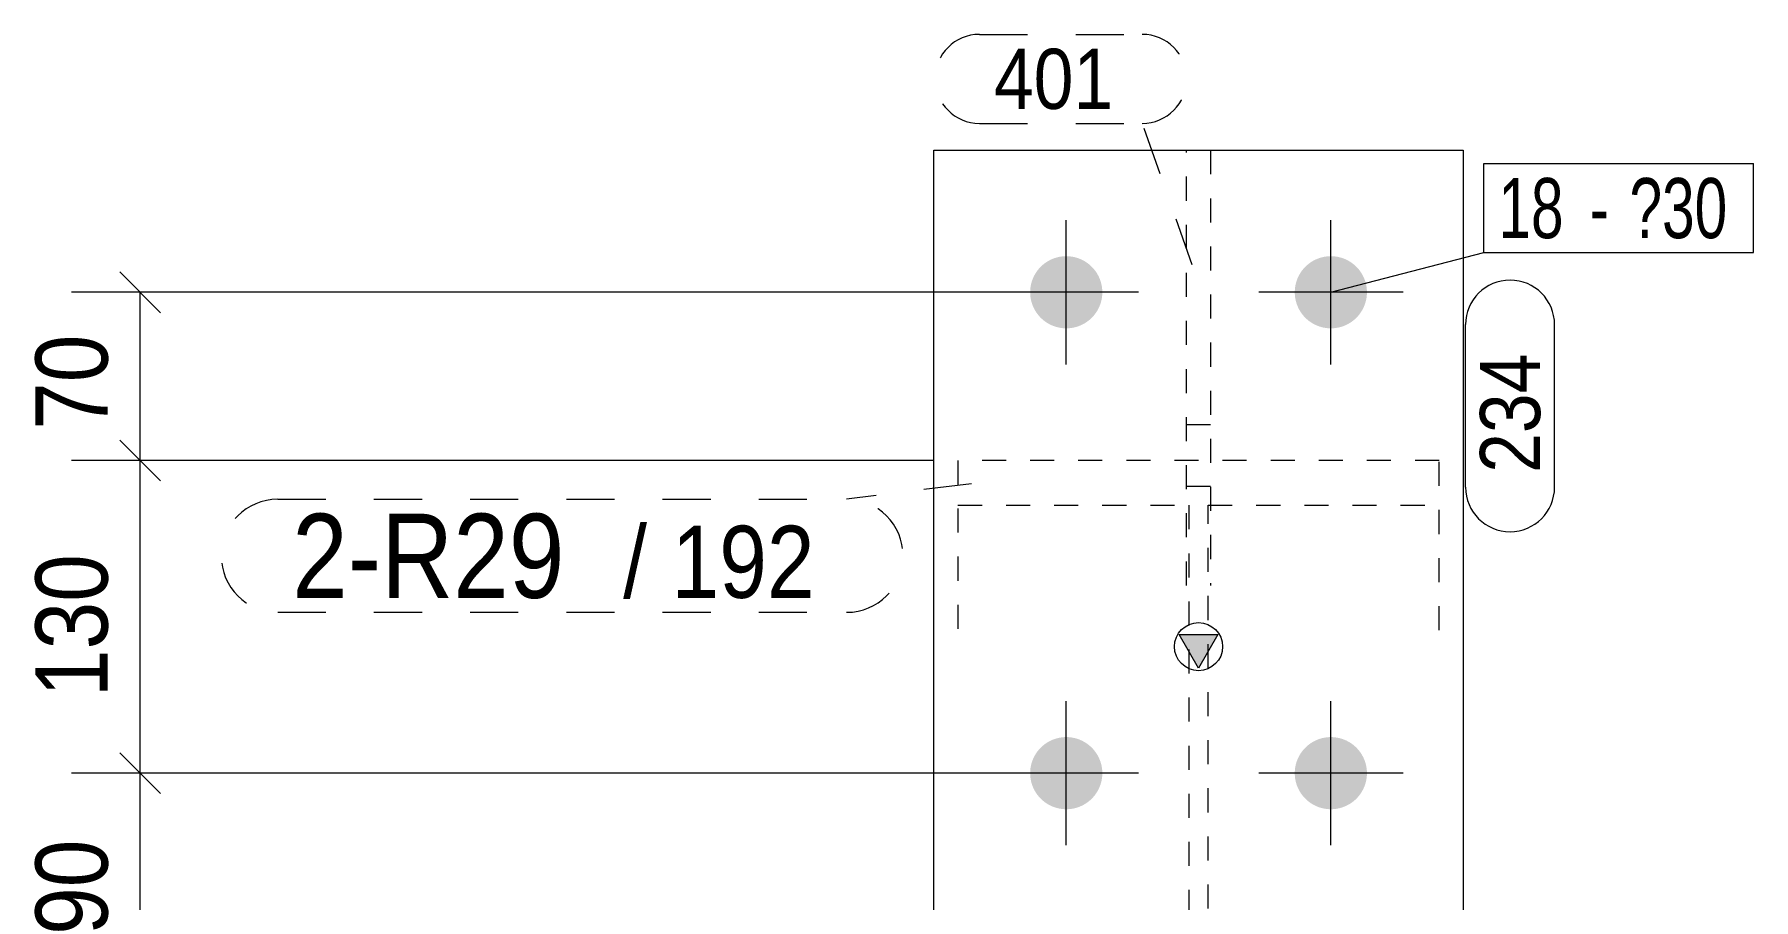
# Model space of a CAD drawing. Header units: millimetres. Extents: x 2 to 1174, y 1 to 825.
# Drawn here: x 245.4 to 316.9, y 165.3 to 201.3 of the extents above; entities that cross this region are included whole.
import ezdxf

# ---------------------------------------------------------------- set-up
doc = ezdxf.new("R2010")
doc.units = ezdxf.units.MM
for name, pattern in [('XKITLINE00', [0]), ('XKITLINE01', [4, 1, -1, 1, -1]), ('XKITLINE02', [4, 2, -2])]:
    doc.linetypes.add(name, pattern=pattern)
for name, color, linetype, lineweight in [('Bolt', 3, 'Continuous', 0), ('BoltMark', 7, 'Continuous', 0), ('Dimensions', 7, 'Continuous', 0), ('Part', 2, 'Continuous', 0), ('PartMark', 7, 'Continuous', 0)]:
    doc.layers.add(name, color=color, linetype=linetype, lineweight=lineweight)
doc.styles.add('ARIAL', font='ARIAL.TTF')
doc.styles.add('ARIAL_NARROW', font='ARIALN.TTF')

# ---------------------------------------------------------------- blocks, each defined once
blk = doc.blocks.new('*A254')
at = {"layer": 'Bolt'}
for points in [[(286.809, 190.609), (286.81, 190.646), (286.812, 190.683), (286.815, 190.72), (286.819, 190.756), (286.824, 190.793), (286.83, 190.829), (286.837, 190.865), (286.845, 190.901), (286.853, 190.937), (286.863, 190.973), (286.873, 191.008), (286.884, 191.043), (286.896, 191.078), (286.909, 191.112), (286.922, 191.147), (286.937, 191.18), (286.952, 191.214), (286.968, 191.247), (286.985, 191.28), (287.003, 191.312), (287.022, 191.344), (287.041, 191.375), (287.061, 191.406), (287.082, 191.436), (287.103, 191.466), (287.126, 191.495), (287.149, 191.524), (287.172, 191.552), (287.197, 191.58), (287.222, 191.607), (287.248, 191.633), (287.274, 191.659), (287.301, 191.684), (287.328, 191.708), (287.357, 191.732), (287.385, 191.755), (287.415, 191.777), (287.445, 191.799), (287.475, 191.82), (287.506, 191.84), (287.537, 191.859), (287.569, 191.878), (287.601, 191.895), (287.634, 191.912), (287.667, 191.929), (287.7, 191.944), (287.734, 191.958), (287.768, 191.972), (287.803, 191.985), (287.838, 191.997), (287.873, 192.008), (287.908, 192.018), (287.944, 192.028), (287.98, 192.036), (288.016, 192.044), (288.052, 192.051), (288.088, 192.056), (288.125, 192.061), (288.161, 192.065), (288.198, 192.069), (288.235, 192.071), (288.271, 192.072), (288.308, 192.073), (288.345, 192.072), (288.382, 192.071), (288.419, 192.069), (288.455, 192.065), (288.492, 192.061), (288.528, 192.056), (288.565, 192.051), (288.601, 192.044), (288.637, 192.036), (288.673, 192.028), (288.708, 192.018), (288.744, 192.008), (288.779, 191.997), (288.814, 191.985), (288.848, 191.972), (288.882, 191.958), (288.916, 191.944), (288.95, 191.929), (288.983, 191.912), (289.015, 191.895), (289.048, 191.878), (289.079, 191.859), (289.111, 191.84), (289.142, 191.82), (289.172, 191.799), (289.202, 191.777), (289.231, 191.755), (289.26, 191.732), (289.288, 191.708), (289.316, 191.684), (289.343, 191.659), (289.369, 191.633), (289.395, 191.607), (289.42, 191.58), (289.444, 191.552), (289.468, 191.524), (289.491, 191.495), (289.513, 191.466), (289.535, 191.436), (289.555, 191.406), (289.575, 191.375), (289.595, 191.344), (289.613, 191.312), (289.631, 191.28), (289.648, 191.247), (289.664, 191.214), (289.68, 191.18), (289.694, 191.147), (289.708, 191.112), (289.721, 191.078), (289.733, 191.043), (289.744, 191.008), (289.754, 190.973), (289.763, 190.937), (289.772, 190.901), (289.779, 190.865), (289.786, 190.829), (289.792, 190.793), (289.797, 190.756), (289.801, 190.72), (289.804, 190.683), (289.806, 190.646), (289.808, 190.609), (289.808, 190.573), (289.808, 190.536), (289.806, 190.499), (289.804, 190.462), (289.801, 190.426), (289.797, 190.389), (289.792, 190.353), (289.786, 190.316), (289.779, 190.28), (289.772, 190.244), (289.763, 190.208), (289.754, 190.173), (289.744, 190.137), (289.733, 190.102), (289.721, 190.067), (289.708, 190.033), (289.694, 189.999), (289.68, 189.965), (289.664, 189.931), (289.648, 189.898), (289.631, 189.866), (289.613, 189.833), (289.595, 189.801), (289.575, 189.77), (289.555, 189.739), (289.535, 189.709), (289.513, 189.679), (289.491, 189.65), (289.468, 189.621), (289.444, 189.593), (289.42, 189.565), (289.395, 189.538), (289.369, 189.512), (289.343, 189.486), (289.316, 189.461), (289.288, 189.437), (289.26, 189.413), (289.231, 189.39), (289.202, 189.368), (289.172, 189.346), (289.142, 189.325), (289.111, 189.305), (289.079, 189.286), (289.048, 189.267), (289.015, 189.25), (288.983, 189.233), (288.95, 189.217), (288.916, 189.201), (288.882, 189.187), (288.848, 189.173), (288.814, 189.16), (288.779, 189.148), (288.744, 189.137), (288.708, 189.127), (288.673, 189.118), (288.637, 189.109), (288.601, 189.101), (288.565, 189.095), (288.528, 189.089), (288.492, 189.084), (288.455, 189.08), (288.419, 189.077), (288.382, 189.074), (288.345, 189.073), (288.308, 189.073), (288.271, 189.073), (288.235, 189.074), (288.198, 189.077), (288.161, 189.08), (288.125, 189.084), (288.088, 189.089), (288.052, 189.095), (288.016, 189.101), (287.98, 189.109), (287.944, 189.118), (287.908, 189.127), (287.873, 189.137), (287.838, 189.148), (287.803, 189.16), (287.768, 189.173), (287.734, 189.187), (287.7, 189.201), (287.667, 189.217), (287.634, 189.233), (287.601, 189.25), (287.569, 189.267), (287.537, 189.286), (287.506, 189.305), (287.475, 189.325), (287.445, 189.346), (287.415, 189.368), (287.385, 189.39), (287.357, 189.413), (287.328, 189.437), (287.301, 189.461), (287.274, 189.486), (287.248, 189.512), (287.222, 189.538), (287.197, 189.565), (287.172, 189.593), (287.149, 189.621), (287.126, 189.65), (287.103, 189.679), (287.082, 189.709), (287.061, 189.739), (287.041, 189.77), (287.022, 189.801), (287.003, 189.833), (286.985, 189.866), (286.968, 189.898), (286.952, 189.931), (286.937, 189.965), (286.922, 189.999), (286.909, 190.033), (286.896, 190.067), (286.884, 190.102), (286.873, 190.137), (286.863, 190.173), (286.853, 190.208), (286.845, 190.244), (286.837, 190.28), (286.83, 190.316), (286.824, 190.353), (286.819, 190.389), (286.815, 190.426), (286.812, 190.462), (286.81, 190.499), (286.809, 190.536), (286.808, 190.573)], [(297.809, 190.609), (297.81, 190.646), (297.812, 190.683), (297.815, 190.72), (297.819, 190.756), (297.824, 190.793), (297.83, 190.829), (297.837, 190.865), (297.845, 190.901), (297.853, 190.937), (297.863, 190.973), (297.873, 191.008), (297.884, 191.043), (297.896, 191.078), (297.909, 191.112), (297.922, 191.147), (297.937, 191.18), (297.952, 191.214), (297.968, 191.247), (297.985, 191.28), (298.003, 191.312), (298.022, 191.344), (298.041, 191.375), (298.061, 191.406), (298.082, 191.436), (298.103, 191.466), (298.126, 191.495), (298.149, 191.524), (298.172, 191.552), (298.197, 191.58), (298.222, 191.607), (298.248, 191.633), (298.274, 191.659), (298.301, 191.684), (298.328, 191.708), (298.357, 191.732), (298.385, 191.755), (298.415, 191.777), (298.445, 191.799), (298.475, 191.82), (298.506, 191.84), (298.537, 191.859), (298.569, 191.878), (298.601, 191.895), (298.634, 191.912), (298.667, 191.929), (298.7, 191.944), (298.734, 191.958), (298.768, 191.972), (298.803, 191.985), (298.838, 191.997), (298.873, 192.008), (298.908, 192.018), (298.944, 192.028), (298.98, 192.036), (299.016, 192.044), (299.052, 192.051), (299.088, 192.056), (299.125, 192.061), (299.161, 192.065), (299.198, 192.069), (299.235, 192.071), (299.271, 192.072), (299.308, 192.073), (299.345, 192.072), (299.382, 192.071), (299.419, 192.069), (299.455, 192.065), (299.492, 192.061), (299.528, 192.056), (299.565, 192.051), (299.601, 192.044), (299.637, 192.036), (299.673, 192.028), (299.708, 192.018), (299.744, 192.008), (299.779, 191.997), (299.814, 191.985), (299.848, 191.972), (299.882, 191.958), (299.916, 191.944), (299.95, 191.929), (299.983, 191.912), (300.015, 191.895), (300.048, 191.878), (300.079, 191.859), (300.111, 191.84), (300.142, 191.82), (300.172, 191.799), (300.202, 191.777), (300.231, 191.755), (300.26, 191.732), (300.288, 191.708), (300.316, 191.684), (300.343, 191.659), (300.369, 191.633), (300.395, 191.607), (300.42, 191.58), (300.444, 191.552), (300.468, 191.524), (300.491, 191.495), (300.513, 191.466), (300.535, 191.436), (300.555, 191.406), (300.575, 191.375), (300.595, 191.344), (300.613, 191.312), (300.631, 191.28), (300.648, 191.247), (300.664, 191.214), (300.68, 191.18), (300.694, 191.147), (300.708, 191.112), (300.721, 191.078), (300.733, 191.043), (300.744, 191.008), (300.754, 190.973), (300.763, 190.937), (300.772, 190.901), (300.779, 190.865), (300.786, 190.829), (300.792, 190.793), (300.797, 190.756), (300.801, 190.72), (300.804, 190.683), (300.806, 190.646), (300.808, 190.609), (300.808, 190.573), (300.808, 190.536), (300.806, 190.499), (300.804, 190.462), (300.801, 190.426), (300.797, 190.389), (300.792, 190.353), (300.786, 190.316), (300.779, 190.28), (300.772, 190.244), (300.763, 190.208), (300.754, 190.173), (300.744, 190.137), (300.733, 190.102), (300.721, 190.067), (300.708, 190.033), (300.694, 189.999), (300.68, 189.965), (300.664, 189.931), (300.648, 189.898), (300.631, 189.866), (300.613, 189.833), (300.595, 189.801), (300.575, 189.77), (300.555, 189.739), (300.535, 189.709), (300.513, 189.679), (300.491, 189.65), (300.468, 189.621), (300.444, 189.593), (300.42, 189.565), (300.395, 189.538), (300.369, 189.512), (300.343, 189.486), (300.316, 189.461), (300.288, 189.437), (300.26, 189.413), (300.231, 189.39), (300.202, 189.368), (300.172, 189.346), (300.142, 189.325), (300.111, 189.305), (300.079, 189.286), (300.048, 189.267), (300.015, 189.25), (299.983, 189.233), (299.95, 189.217), (299.916, 189.201), (299.882, 189.187), (299.848, 189.173), (299.814, 189.16), (299.779, 189.148), (299.744, 189.137), (299.708, 189.127), (299.673, 189.118), (299.637, 189.109), (299.601, 189.101), (299.565, 189.095), (299.528, 189.089), (299.492, 189.084), (299.455, 189.08), (299.419, 189.077), (299.382, 189.074), (299.345, 189.073), (299.308, 189.073), (299.271, 189.073), (299.235, 189.074), (299.198, 189.077), (299.161, 189.08), (299.125, 189.084), (299.088, 189.089), (299.052, 189.095), (299.016, 189.101), (298.98, 189.109), (298.944, 189.118), (298.908, 189.127), (298.873, 189.137), (298.838, 189.148), (298.803, 189.16), (298.768, 189.173), (298.734, 189.187), (298.7, 189.201), (298.667, 189.217), (298.634, 189.233), (298.601, 189.25), (298.569, 189.267), (298.537, 189.286), (298.506, 189.305), (298.475, 189.325), (298.445, 189.346), (298.415, 189.368), (298.385, 189.39), (298.357, 189.413), (298.328, 189.437), (298.301, 189.461), (298.274, 189.486), (298.248, 189.512), (298.222, 189.538), (298.197, 189.565), (298.172, 189.593), (298.149, 189.621), (298.126, 189.65), (298.103, 189.679), (298.082, 189.709), (298.061, 189.739), (298.041, 189.77), (298.022, 189.801), (298.003, 189.833), (297.985, 189.866), (297.968, 189.898), (297.952, 189.931), (297.937, 189.965), (297.922, 189.999), (297.909, 190.033), (297.896, 190.067), (297.884, 190.102), (297.873, 190.137), (297.863, 190.173), (297.853, 190.208), (297.845, 190.244), (297.837, 190.28), (297.83, 190.316), (297.824, 190.353), (297.819, 190.389), (297.815, 190.426), (297.812, 190.462), (297.81, 190.499), (297.809, 190.536), (297.808, 190.573)], [(286.809, 170.609), (286.81, 170.646), (286.812, 170.683), (286.815, 170.72), (286.819, 170.756), (286.824, 170.793), (286.83, 170.829), (286.837, 170.865), (286.845, 170.901), (286.853, 170.937), (286.863, 170.973), (286.873, 171.008), (286.884, 171.043), (286.896, 171.078), (286.909, 171.112), (286.922, 171.147), (286.937, 171.18), (286.952, 171.214), (286.968, 171.247), (286.985, 171.28), (287.003, 171.312), (287.022, 171.344), (287.041, 171.375), (287.061, 171.406), (287.082, 171.436), (287.103, 171.466), (287.126, 171.495), (287.149, 171.524), (287.172, 171.552), (287.197, 171.58), (287.222, 171.607), (287.248, 171.633), (287.274, 171.659), (287.301, 171.684), (287.328, 171.708), (287.357, 171.732), (287.385, 171.755), (287.415, 171.777), (287.445, 171.799), (287.475, 171.82), (287.506, 171.84), (287.537, 171.859), (287.569, 171.878), (287.601, 171.895), (287.634, 171.912), (287.667, 171.929), (287.7, 171.944), (287.734, 171.958), (287.768, 171.972), (287.803, 171.985), (287.838, 171.997), (287.873, 172.008), (287.908, 172.018), (287.944, 172.028), (287.98, 172.036), (288.016, 172.044), (288.052, 172.051), (288.088, 172.056), (288.125, 172.061), (288.161, 172.065), (288.198, 172.069), (288.235, 172.071), (288.271, 172.072), (288.308, 172.073), (288.345, 172.072), (288.382, 172.071), (288.419, 172.069), (288.455, 172.065), (288.492, 172.061), (288.528, 172.056), (288.565, 172.051), (288.601, 172.044), (288.637, 172.036), (288.673, 172.028), (288.708, 172.018), (288.744, 172.008), (288.779, 171.997), (288.814, 171.985), (288.848, 171.972), (288.882, 171.958), (288.916, 171.944), (288.95, 171.929), (288.983, 171.912), (289.015, 171.895), (289.048, 171.878), (289.079, 171.859), (289.111, 171.84), (289.142, 171.82), (289.172, 171.799), (289.202, 171.777), (289.231, 171.755), (289.26, 171.732), (289.288, 171.708), (289.316, 171.684), (289.343, 171.659), (289.369, 171.633), (289.395, 171.607), (289.42, 171.58), (289.444, 171.552), (289.468, 171.524), (289.491, 171.495), (289.513, 171.466), (289.535, 171.436), (289.555, 171.406), (289.575, 171.375), (289.595, 171.344), (289.613, 171.312), (289.631, 171.28), (289.648, 171.247), (289.664, 171.214), (289.68, 171.18), (289.694, 171.147), (289.708, 171.112), (289.721, 171.078), (289.733, 171.043), (289.744, 171.008), (289.754, 170.973), (289.763, 170.937), (289.772, 170.901), (289.779, 170.865), (289.786, 170.829), (289.792, 170.793), (289.797, 170.756), (289.801, 170.72), (289.804, 170.683), (289.806, 170.646), (289.808, 170.609), (289.808, 170.573), (289.808, 170.536), (289.806, 170.499), (289.804, 170.462), (289.801, 170.426), (289.797, 170.389), (289.792, 170.353), (289.786, 170.316), (289.779, 170.28), (289.772, 170.244), (289.763, 170.208), (289.754, 170.173), (289.744, 170.137), (289.733, 170.102), (289.721, 170.067), (289.708, 170.033), (289.694, 169.999), (289.68, 169.965), (289.664, 169.931), (289.648, 169.898), (289.631, 169.866), (289.613, 169.833), (289.595, 169.801), (289.575, 169.77), (289.555, 169.739), (289.535, 169.709), (289.513, 169.679), (289.491, 169.65), (289.468, 169.621), (289.444, 169.593), (289.42, 169.565), (289.395, 169.538), (289.369, 169.512), (289.343, 169.486), (289.316, 169.461), (289.288, 169.437), (289.26, 169.413), (289.231, 169.39), (289.202, 169.368), (289.172, 169.346), (289.142, 169.325), (289.111, 169.305), (289.079, 169.286), (289.048, 169.267), (289.015, 169.25), (288.983, 169.233), (288.95, 169.217), (288.916, 169.201), (288.882, 169.187), (288.848, 169.173), (288.814, 169.16), (288.779, 169.148), (288.744, 169.137), (288.708, 169.127), (288.673, 169.118), (288.637, 169.109), (288.601, 169.101), (288.565, 169.095), (288.528, 169.089), (288.492, 169.084), (288.455, 169.08), (288.419, 169.077), (288.382, 169.074), (288.345, 169.073), (288.308, 169.073), (288.271, 169.073), (288.235, 169.074), (288.198, 169.077), (288.161, 169.08), (288.125, 169.084), (288.088, 169.089), (288.052, 169.095), (288.016, 169.101), (287.98, 169.109), (287.944, 169.118), (287.908, 169.127), (287.873, 169.137), (287.838, 169.148), (287.803, 169.16), (287.768, 169.173), (287.734, 169.187), (287.7, 169.201), (287.667, 169.217), (287.634, 169.233), (287.601, 169.25), (287.569, 169.267), (287.537, 169.286), (287.506, 169.305), (287.475, 169.325), (287.445, 169.346), (287.415, 169.368), (287.385, 169.39), (287.357, 169.413), (287.328, 169.437), (287.301, 169.461), (287.274, 169.486), (287.248, 169.512), (287.222, 169.538), (287.197, 169.565), (287.172, 169.593), (287.149, 169.621), (287.126, 169.65), (287.103, 169.679), (287.082, 169.709), (287.061, 169.739), (287.041, 169.77), (287.022, 169.801), (287.003, 169.833), (286.985, 169.866), (286.968, 169.898), (286.952, 169.931), (286.937, 169.965), (286.922, 169.999), (286.909, 170.033), (286.896, 170.067), (286.884, 170.102), (286.873, 170.137), (286.863, 170.173), (286.853, 170.208), (286.845, 170.244), (286.837, 170.28), (286.83, 170.316), (286.824, 170.353), (286.819, 170.389), (286.815, 170.426), (286.812, 170.462), (286.81, 170.499), (286.809, 170.536), (286.808, 170.573)], [(297.809, 170.609), (297.81, 170.646), (297.812, 170.683), (297.815, 170.72), (297.819, 170.756), (297.824, 170.793), (297.83, 170.829), (297.837, 170.865), (297.845, 170.901), (297.853, 170.937), (297.863, 170.973), (297.873, 171.008), (297.884, 171.043), (297.896, 171.078), (297.909, 171.112), (297.922, 171.147), (297.937, 171.18), (297.952, 171.214), (297.968, 171.247), (297.985, 171.28), (298.003, 171.312), (298.022, 171.344), (298.041, 171.375), (298.061, 171.406), (298.082, 171.436), (298.103, 171.466), (298.126, 171.495), (298.149, 171.524), (298.172, 171.552), (298.197, 171.58), (298.222, 171.607), (298.248, 171.633), (298.274, 171.659), (298.301, 171.684), (298.328, 171.708), (298.357, 171.732), (298.385, 171.755), (298.415, 171.777), (298.445, 171.799), (298.475, 171.82), (298.506, 171.84), (298.537, 171.859), (298.569, 171.878), (298.601, 171.895), (298.634, 171.912), (298.667, 171.929), (298.7, 171.944), (298.734, 171.958), (298.768, 171.972), (298.803, 171.985), (298.838, 171.997), (298.873, 172.008), (298.908, 172.018), (298.944, 172.028), (298.98, 172.036), (299.016, 172.044), (299.052, 172.051), (299.088, 172.056), (299.125, 172.061), (299.161, 172.065), (299.198, 172.069), (299.235, 172.071), (299.271, 172.072), (299.308, 172.073), (299.345, 172.072), (299.382, 172.071), (299.419, 172.069), (299.455, 172.065), (299.492, 172.061), (299.528, 172.056), (299.565, 172.051), (299.601, 172.044), (299.637, 172.036), (299.673, 172.028), (299.708, 172.018), (299.744, 172.008), (299.779, 171.997), (299.814, 171.985), (299.848, 171.972), (299.882, 171.958), (299.916, 171.944), (299.95, 171.929), (299.983, 171.912), (300.015, 171.895), (300.048, 171.878), (300.079, 171.859), (300.111, 171.84), (300.142, 171.82), (300.172, 171.799), (300.202, 171.777), (300.231, 171.755), (300.26, 171.732), (300.288, 171.708), (300.316, 171.684), (300.343, 171.659), (300.369, 171.633), (300.395, 171.607), (300.42, 171.58), (300.444, 171.552), (300.468, 171.524), (300.491, 171.495), (300.513, 171.466), (300.535, 171.436), (300.555, 171.406), (300.575, 171.375), (300.595, 171.344), (300.613, 171.312), (300.631, 171.28), (300.648, 171.247), (300.664, 171.214), (300.68, 171.18), (300.694, 171.147), (300.708, 171.112), (300.721, 171.078), (300.733, 171.043), (300.744, 171.008), (300.754, 170.973), (300.763, 170.937), (300.772, 170.901), (300.779, 170.865), (300.786, 170.829), (300.792, 170.793), (300.797, 170.756), (300.801, 170.72), (300.804, 170.683), (300.806, 170.646), (300.808, 170.609), (300.808, 170.573), (300.808, 170.536), (300.806, 170.499), (300.804, 170.462), (300.801, 170.426), (300.797, 170.389), (300.792, 170.353), (300.786, 170.316), (300.779, 170.28), (300.772, 170.244), (300.763, 170.208), (300.754, 170.173), (300.744, 170.137), (300.733, 170.102), (300.721, 170.067), (300.708, 170.033), (300.694, 169.999), (300.68, 169.965), (300.664, 169.931), (300.648, 169.898), (300.631, 169.866), (300.613, 169.833), (300.595, 169.801), (300.575, 169.77), (300.555, 169.739), (300.535, 169.709), (300.513, 169.679), (300.491, 169.65), (300.468, 169.621), (300.444, 169.593), (300.42, 169.565), (300.395, 169.538), (300.369, 169.512), (300.343, 169.486), (300.316, 169.461), (300.288, 169.437), (300.26, 169.413), (300.231, 169.39), (300.202, 169.368), (300.172, 169.346), (300.142, 169.325), (300.111, 169.305), (300.079, 169.286), (300.048, 169.267), (300.015, 169.25), (299.983, 169.233), (299.95, 169.217), (299.916, 169.201), (299.882, 169.187), (299.848, 169.173), (299.814, 169.16), (299.779, 169.148), (299.744, 169.137), (299.708, 169.127), (299.673, 169.118), (299.637, 169.109), (299.601, 169.101), (299.565, 169.095), (299.528, 169.089), (299.492, 169.084), (299.455, 169.08), (299.419, 169.077), (299.382, 169.074), (299.345, 169.073), (299.308, 169.073), (299.271, 169.073), (299.235, 169.074), (299.198, 169.077), (299.161, 169.08), (299.125, 169.084), (299.088, 169.089), (299.052, 169.095), (299.016, 169.101), (298.98, 169.109), (298.944, 169.118), (298.908, 169.127), (298.873, 169.137), (298.838, 169.148), (298.803, 169.16), (298.768, 169.173), (298.734, 169.187), (298.7, 169.201), (298.667, 169.217), (298.634, 169.233), (298.601, 169.25), (298.569, 169.267), (298.537, 169.286), (298.506, 169.305), (298.475, 169.325), (298.445, 169.346), (298.415, 169.368), (298.385, 169.39), (298.357, 169.413), (298.328, 169.437), (298.301, 169.461), (298.274, 169.486), (298.248, 169.512), (298.222, 169.538), (298.197, 169.565), (298.172, 169.593), (298.149, 169.621), (298.126, 169.65), (298.103, 169.679), (298.082, 169.709), (298.061, 169.739), (298.041, 169.77), (298.022, 169.801), (298.003, 169.833), (297.985, 169.866), (297.968, 169.898), (297.952, 169.931), (297.937, 169.965), (297.922, 169.999), (297.909, 170.033), (297.896, 170.067), (297.884, 170.102), (297.873, 170.137), (297.863, 170.173), (297.853, 170.208), (297.845, 170.244), (297.837, 170.28), (297.83, 170.316), (297.824, 170.353), (297.819, 170.389), (297.815, 170.426), (297.812, 170.462), (297.81, 170.499), (297.809, 170.536), (297.808, 170.573)]]:
    blk.add_hatch(color=3, dxfattribs=at).paths.add_polyline_path(points, flags=17)
at = {"layer": 'Bolt', "color": 3, "linetype": 'XKITLINE00', "lineweight": 0}
for p, q in [((288.308, 187.573), (288.308, 193.573)), ((299.308, 187.573), (299.308, 193.573)), ((291.308, 190.573), (285.308, 190.573)), ((302.308, 190.573), (296.308, 190.573)), ((288.308, 167.573), (288.308, 173.573)), ((299.308, 167.573), (299.308, 173.573)), ((291.308, 170.573), (285.308, 170.573)), ((302.308, 170.573), (296.308, 170.573))]:
    blk.add_line(p, q, dxfattribs=at)
blk = doc.blocks.new('*A255')
at = {"layer": 'Part'}
blk.add_hatch(color=2, dxfattribs=at).paths.add_polyline_path([(293.008, 176.334), (294.608, 176.334), (293.808, 174.934)], flags=17)
at = {"layer": 'Part', "color": 7, "linetype": 'XKITLINE01', "lineweight": 0}
for p, q in [((303.808, 183.578), (283.808, 183.578)), ((283.808, 183.578), (283.808, 176.519)), ((303.808, 176.519), (303.808, 183.578)), ((283.808, 181.715), (293.408, 181.715)), ((293.408, 181.715), (293.408, 122.942)), ((294.208, 122.942), (294.208, 181.715)), ((294.208, 181.715), (303.808, 181.715)), ((293.408, 128.138), (283.808, 128.138)), ((283.808, 128.138), (283.808, 121.079)), ((303.808, 128.138), (294.208, 128.138)), ((303.808, 121.079), (303.808, 128.138)), ((283.808, 126.276), (303.808, 126.276))]:
    blk.add_line(p, q, dxfattribs=at)
at = {"layer": 'Part', "color": 2, "linetype": 'XKITLINE00', "lineweight": 0}
for p, q in [((293.808, 174.934), (293.008, 176.334)), ((293.008, 176.334), (294.608, 176.334)), ((294.608, 176.334), (293.808, 174.934))]:
    blk.add_line(p, q, dxfattribs=at)
blk.add_circle((293.808, 175.834), 1, dxfattribs=at)
blk = doc.blocks.new('*A256')
at = {"layer": 'Part', "color": 7, "linetype": 'XKITLINE01', "lineweight": 0}
for p, q in [((293.308, 178.381), (293.308, 196.478)), ((293.308, 196.478), (294.308, 196.478)), ((294.308, 196.478), (294.308, 178.381)), ((293.308, 185.078), (294.308, 185.078)), ((293.308, 182.504), (294.308, 182.504))]:
    blk.add_line(p, q, dxfattribs=at)
blk = doc.blocks.new('*A257')
at = {"layer": 'Part', "color": 2, "linetype": 'XKITLINE00', "lineweight": 0}
for p, q in [((282.808, 196.478), (304.808, 196.478)), ((282.808, 63.476), (282.808, 196.478)), ((304.808, 196.478), (304.808, 63.476))]:
    blk.add_line(p, q, dxfattribs=at)
blk = doc.blocks.new('*A572')
at = {"layer": 'Dimensions', "color": 7, "linetype": 'XKITLINE00', "lineweight": 0}
for p, q in [((248.96, 171.421), (250.657, 169.724)), ((287.308, 170.573), (246.958, 170.573)), ((249.808, 161.573), (249.808, 170.573)), ((248.96, 162.421), (250.657, 160.724)), ((287.308, 161.573), (246.958, 161.573))]:
    blk.add_line(p, q, dxfattribs=at)
at = {"layer": 'Dimensions', "color": 3}
for p in [(249.808, 170.573), (249.808, 161.573)]:
    blk.add_point(p, dxfattribs=at)
at = {"layer": 'Dimensions', "color": 3, "style": 'ARIAL', "width": 0.85}
blk.add_text('90', height=3, rotation=90.00021, dxfattribs=at).set_placement((248.458, 163.848))
blk = doc.blocks.new('*A573')
at = {"layer": 'Dimensions', "color": 7, "linetype": 'XKITLINE00', "lineweight": 0}
for p, q in [((248.96, 184.426), (250.657, 182.729)), ((282.808, 183.578), (246.958, 183.578)), ((249.808, 170.573), (249.808, 183.578)), ((248.96, 171.421), (250.657, 169.724)), ((287.308, 170.573), (246.958, 170.573))]:
    blk.add_line(p, q, dxfattribs=at)
at = {"layer": 'Dimensions', "color": 3}
for p in [(249.808, 183.578), (249.808, 170.573)]:
    blk.add_point(p, dxfattribs=at)
at = {"layer": 'Dimensions', "color": 3, "style": 'ARIAL', "width": 0.85}
blk.add_text('130', height=3, rotation=90.00021, dxfattribs=at).set_placement((248.458, 173.738))
blk = doc.blocks.new('*A574')
at = {"layer": 'Dimensions', "color": 7, "linetype": 'XKITLINE00', "lineweight": 0}
for p, q in [((248.96, 191.421), (250.657, 189.724)), ((287.308, 190.573), (246.958, 190.573)), ((249.808, 183.578), (249.808, 190.573)), ((248.96, 184.426), (250.657, 182.729)), ((282.808, 183.578), (246.958, 183.578))]:
    blk.add_line(p, q, dxfattribs=at)
at = {"layer": 'Dimensions', "color": 3}
for p in [(249.808, 190.573), (249.808, 183.578)]:
    blk.add_point(p, dxfattribs=at)
at = {"layer": 'Dimensions', "color": 3, "style": 'ARIAL', "width": 0.85}
blk.add_text('70', height=3, rotation=90.00021, dxfattribs=at).set_placement((248.458, 184.85))
blk = doc.blocks.new('*A575')
at = {"layer": 'BoltMark', "color": 7, "linetype": 'XKITLINE00', "lineweight": 0}
for p, q in [((305.674, 195.923), (316.882, 195.923)), ((305.674, 192.223), (305.674, 195.923)), ((316.882, 192.223), (316.882, 195.923)), ((299.308, 190.573), (305.674, 192.223)), ((305.674, 192.223), (316.882, 192.223))]:
    blk.add_line(p, q, dxfattribs=at)
at = {"layer": 'BoltMark', "color": 3, "style": 'ARIAL_NARROW', "width": 0.85}
for s, p in [('18', (306.274, 192.823)), ('?30', (311.723, 192.823)), ('-', (310.064, 192.823))]:
    blk.add_text(s, height=2.5, dxfattribs=at).set_placement(p)
blk = doc.blocks.new('*A578')
at = {"layer": 'PartMark', "color": 7, "linetype": 'XKITLINE00', "lineweight": 0}
for p, q in [((304.908, 182.465), (304.908, 189.228)), ((308.608, 182.465), (308.608, 189.228))]:
    blk.add_line(p, q, dxfattribs=at)
for centre, start, end in [((306.758, 189.228), 0, 180), ((306.758, 182.465), 180, 0)]:
    blk.add_arc(centre, 1.85, start, end, dxfattribs=at)
at = {"layer": 'PartMark', "color": 3, "style": 'ARIAL', "width": 0.85}
blk.add_text('234', height=2.5, rotation=90.00021, dxfattribs=at).set_placement((308.008, 183.065))
blk = doc.blocks.new('*A579')
at = {"layer": 'PartMark', "color": 7, "linetype": 'XKITLINE02', "lineweight": 0}
for p, q in [((284.704, 201.298), (291.467, 201.298)), ((284.704, 197.598), (291.467, 197.598)), ((293.538, 191.72), (291.467, 197.598))]:
    blk.add_line(p, q, dxfattribs=at)
for centre, start, end in [((284.704, 199.448), 90, 270), ((291.467, 199.448), 270, 90)]:
    blk.add_arc(centre, 1.85, start, end, dxfattribs=at)
at = {"layer": 'PartMark', "color": 3, "style": 'ARIAL', "width": 0.85}
blk.add_text('401', height=2.5, dxfattribs=at).set_placement((285.304, 198.198))
blk = doc.blocks.new('*A580')
at = {"layer": 'PartMark', "color": 7, "linetype": 'XKITLINE02', "lineweight": 0}
for p, q in [((284.374, 182.612), (279.178, 181.962)), ((255.53, 181.962), (279.178, 181.962)), ((255.53, 177.262), (279.178, 177.262))]:
    blk.add_line(p, q, dxfattribs=at)
for centre, start, end in [((255.53, 179.612), 90, 270), ((279.178, 179.612), 270, 90)]:
    blk.add_arc(centre, 2.35, start, end, dxfattribs=at)
at = {"layer": 'PartMark', "color": 1, "style": 'ARIAL', "width": 0.85}
blk.add_text('2-R29', height=3.5, dxfattribs=at).set_placement((256.13, 177.862))
at = {"layer": 'PartMark', "color": 3, "style": 'ARIAL', "width": 0.85}
for s, p in [('/', (269.891, 177.862)), ('192', (271.903, 177.862))]:
    blk.add_text(s, height=3, dxfattribs=at).set_placement(p)

msp = doc.modelspace()

# ---------------------------------------------------------------- block references
at = {"lineweight": 0}
for name in ['*A579', '*A257', '*A256', '*A575', '*A254', '*A574', '*A578', '*A573', '*A580', '*A572']:
    msp.add_blockref(name, (0, 0), dxfattribs=at)
at = {"layer": 'Part', "lineweight": 0}
msp.add_blockref('*A255', (0, 0), dxfattribs=at)

doc.saveas('drawing.dxf')
